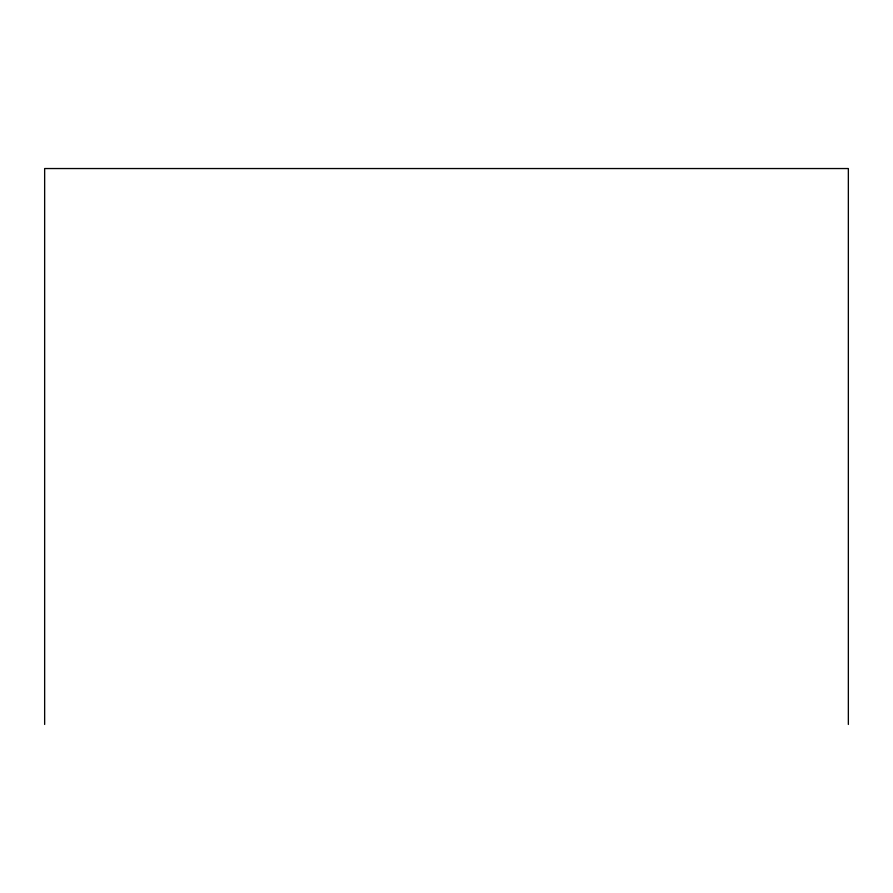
<?xml version="1.0" encoding="UTF-8"?>
<svg xmlns="http://www.w3.org/2000/svg" width="893" height="893" viewBox="0 0 893 893"><rect width="100%" height="100%" fill="white"/><g stroke="black" fill="none" stroke-linecap="round" stroke-linejoin="round"><path stroke-width="1.34" d="M848.35 724.457L848.35 168.543L44.65 168.543L44.65 724.457"/></g></svg>
